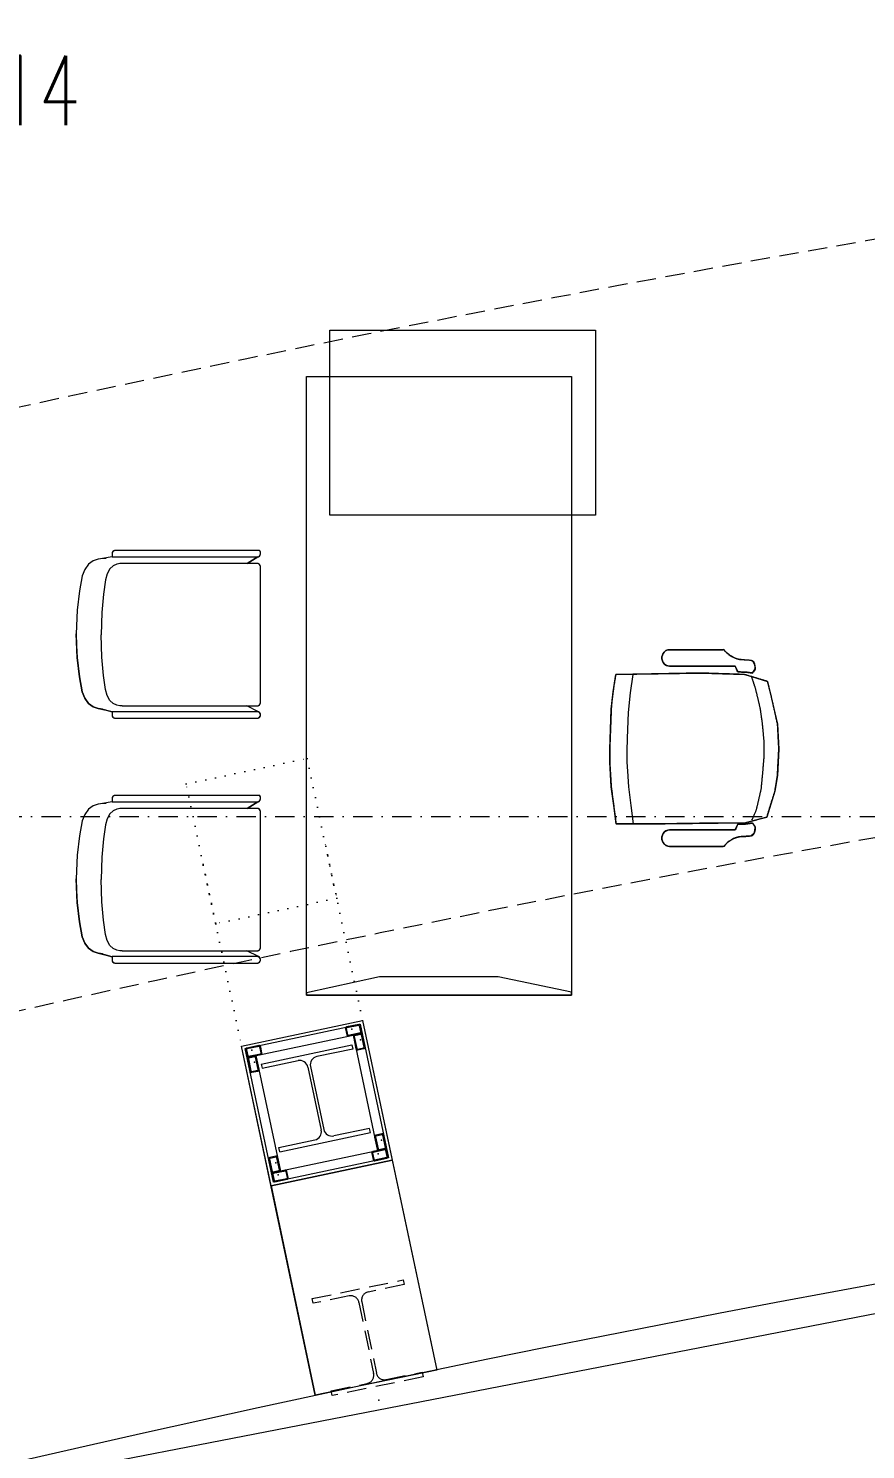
# Model space of a CAD drawing. Extents: x -2598 to 23780, y 0 to 8114.
# Drawn here: x 9292.9 to 9563.5, y 1780.3 to 2239.8 of the extents above; entities that cross this region are included whole.
import ezdxf

# ---------------------------------------------------------------- set-up
doc = ezdxf.new("R2010")
doc.units = 0
doc.header["$LTSCALE"] = 25
doc.header["$MEASUREMENT"] = 0
for name, pattern in [('DASHDOT2', [0.5, 0.25, -0.125, 0, -0.125]), ('DOT2', [0.125, 0, -0.125]), ('HIDDEN', [0.375, 0.25, -0.125])]:
    doc.linetypes.add(name, pattern=pattern)
doc.layers.get('0').update_dxf_attribs({"color": 9, "lineweight": 9})
for name, color, linetype, lineweight in [('04', 9, 'Continuous', 9), ('05', 9, 'Continuous', 9), ('06D', 9, 'Continuous', 9), ('10', 9, 'Continuous', 9), ('11', 9, 'Continuous', 9), ('20', 9, 'DOT2', 9), ('24', 9, 'DASHDOT2', 9), ('35', 9, 'Continuous', 9), ('40', 9, 'Continuous', 9), ('E-KABLO', 7, 'Continuous', 30)]:
    doc.layers.add(name, color=color, linetype=linetype, lineweight=lineweight)
doc.styles.add('E-YAZI', font='txttw.shx')

# ---------------------------------------------------------------- blocks, each defined once
blk = doc.blocks.new('Group-323-1')
for p, q in [((384783.7403, 69368.5033), (384784.0265, 69368.5095)), ((384784.0265, 69368.5095), (384784.2703, 69368.527)), ((384784.2703, 69368.527), (384784.4021, 69368.5228)), ((384784.4021, 69368.5228), (384784.7363, 69368.4631)), ((384783.5713, 69368.4048), (384783.609, 69368.4878)), ((384783.5745, 69368.4113), (384783.6449, 69368.4667)), ((384783.609, 69368.4878), (384783.6313, 69368.4913)), ((384783.6313, 69368.4913), (384783.6593, 69368.4854)), ((384783.6449, 69368.4667), (384783.663, 69368.4998)), ((384783.663, 69368.4998), (384783.7403, 69368.5033)), ((384783.7049, 69368.5004), (384784.6228, 69368.2891)), ((384783.7219, 69368.4612), (384783.7131, 69368.4511)), ((384783.7613, 69368.4632), (384783.7219, 69368.4612)), ((384783.8035, 69368.4477), (384783.7613, 69368.4632)), ((384784.7363, 69368.4631), (384784.715, 69368.4056)), ((384783.631, 69368.4558), (384783.7074, 69368.4395)), ((384783.7131, 69368.4511), (384783.7105, 69368.438)), ((384783.7105, 69368.438), (384783.7223, 69368.4231)), ((384783.7223, 69368.4231), (384783.784, 69368.3851)), ((384783.8016, 69368.4089), (384783.766, 69368.4339)), ((384783.8281, 69368.4354), (384783.8035, 69368.4477)), ((384783.8271, 69368.4179), (384783.8281, 69368.4354)), ((384783.8082, 69368.3333), (384783.5708, 69368.3847)), ((384783.784, 69368.3851), (384783.7954, 69368.3578)), ((384783.8561, 69368.4106), (384783.8016, 69368.4089)), ((384783.8654, 69368.406), (384783.8561, 69368.4106)), ((384783.9165, 69368.2343), (384783.8654, 69368.406)), ((384783.871, 69368.4001), (384784.645, 69368.2361)), ((384784.715, 69368.4056), (384784.6751, 69368.3445)), ((384783.7954, 69368.3578), (384783.8361, 69368.258)), ((384784.6751, 69368.3445), (384784.6231, 69368.2893)), ((384784.626, 69368.1499), (384783.8955, 69368.3044)), ((384784.6228, 69368.2891), (384784.5969, 69368.2948)), ((384784.6231, 69368.2893), (384784.6514, 69368.2844)), ((384784.6514, 69368.2844), (384784.6458, 69368.2359)), ((384783.8361, 69368.258), (384783.8613, 69368.2275)), ((384783.9062, 69368.2214), (384783.9165, 69368.2343)), ((384784.6458, 69368.2359), (384784.642, 69368.1874)), ((384783.8613, 69368.2275), (384783.9062, 69368.2214)), ((384784.642, 69368.1874), (384784.626, 69368.1499))]:
    blk.add_line(p, q)
blk.add_lwpolyline([(384783.6295, 69368.491), (384783.6556, 69368.4862), (384783.663, 69368.4998), (384784.0265, 69368.5095), (384784.2703, 69368.527), (384784.4021, 69368.5228), (384784.7363, 69368.4631), (384784.715, 69368.4056), (384784.6751, 69368.3445), (384784.6228, 69368.2891), (384784.6514, 69368.2844), (384784.642, 69368.1874), (384784.626, 69368.1499), (384783.8955, 69368.3044), (384783.9165, 69368.2343), (384783.9062, 69368.2214), (384783.8613, 69368.2275), (384783.8361, 69368.258), (384783.8051, 69368.334), (384783.5708, 69368.3847)], close=True)
blk = doc.blocks.new('p-audi_arac')
at = {"layer": '06D', "lineweight": 0, "flags": 128}
blk.add_lwpolyline([(695.6, 0.8), (-4.4, 0.8), (-4.4, 400.8), (695.6, 400.8)], close=True, dxfattribs=at)
at = {"layer": '04', "xscale": 99.99999999999999, "yscale": 99.99999999999999, "zscale": 99.99999999999999, "rotation": 117.1763778173343}
blk.add_blockref('Group-323-1', (23745751.03, -31061967.79), dxfattribs=at)
blk = doc.blocks.new('Group-32-1')
for p, q in [((384804.5516, 69159.371), (384804.573, 69159.3356)), ((384804.5731, 69159.3699), (384804.573, 69159.3694)), ((384804.573, 69159.3694), (384804.573, 69159.3689)), ((384804.573, 69159.3689), (384804.573, 69158.9239)), ((384804.5732, 69159.3709), (384804.5731, 69159.3704)), ((384804.5731, 69159.3704), (384804.5731, 69159.3699)), ((384804.5733, 69159.3713), (384804.5732, 69159.3709)), ((384804.5735, 69159.3718), (384804.5733, 69159.3713)), ((384804.5736, 69159.3723), (384804.5735, 69159.3718)), ((384804.5738, 69159.3727), (384804.5736, 69159.3723)), ((384804.574, 69159.3732), (384804.5738, 69159.3727)), ((384804.5742, 69159.3736), (384804.574, 69159.3732)), ((384804.5745, 69159.374), (384804.5742, 69159.3736)), ((384804.5747, 69159.3745), (384804.5745, 69159.374)), ((384804.575, 69159.3749), (384804.5747, 69159.3745)), ((384804.5753, 69159.3752), (384804.575, 69159.3749)), ((384804.5756, 69159.3756), (384804.5753, 69159.3752)), ((384804.576, 69159.376), (384804.5756, 69159.3756)), ((384804.5763, 69159.3763), (384804.576, 69159.376)), ((384804.5767, 69159.3766), (384804.5763, 69159.3763)), ((384804.5771, 69159.3769), (384804.5767, 69159.3766)), ((384804.5775, 69159.3772), (384804.5771, 69159.3769)), ((384804.5779, 69159.3775), (384804.5775, 69159.3772)), ((384804.5783, 69159.3777), (384804.5779, 69159.3775)), ((384804.5788, 69159.3779), (384804.5783, 69159.3777)), ((384804.5792, 69159.3781), (384804.5788, 69159.3779)), ((384804.5797, 69159.3783), (384804.5792, 69159.3781)), ((384804.5801, 69159.3785), (384804.5797, 69159.3783)), ((384804.5806, 69159.3786), (384804.5801, 69159.3785)), ((384804.5811, 69159.3787), (384804.5806, 69159.3786)), ((384804.5816, 69159.3788), (384804.5811, 69159.3787)), ((384804.5821, 69159.3789), (384804.5816, 69159.3788)), ((384804.5825, 69159.3789), (384804.5821, 69159.3789)), ((384804.583, 69159.3789), (384804.5825, 69159.3789)), ((384805.023, 69159.3789), (384804.583, 69159.3789)), ((384805.0235, 69159.3789), (384805.023, 69159.3789)), ((384805.024, 69159.3789), (384805.0235, 69159.3789)), ((384805.0245, 69159.3788), (384805.024, 69159.3789)), ((384805.0249, 69159.3787), (384805.0245, 69159.3788)), ((384805.0254, 69159.3786), (384805.0249, 69159.3787)), ((384805.0259, 69159.3785), (384805.0254, 69159.3786)), ((384805.0264, 69159.3783), (384805.0259, 69159.3785)), ((384805.0268, 69159.3781), (384805.0264, 69159.3783)), ((384805.0273, 69159.3779), (384805.0268, 69159.3781)), ((384805.0277, 69159.3777), (384805.0273, 69159.3779)), ((384805.0281, 69159.3775), (384805.0277, 69159.3777)), ((384805.0285, 69159.3772), (384805.0281, 69159.3775)), ((384805.029, 69159.3769), (384805.0285, 69159.3772)), ((384805.0293, 69159.3766), (384805.029, 69159.3769)), ((384805.0297, 69159.3763), (384805.0293, 69159.3766)), ((384805.0301, 69159.376), (384805.0297, 69159.3763)), ((384805.0304, 69159.3756), (384805.0301, 69159.376)), ((384805.0307, 69159.3752), (384805.0304, 69159.3756)), ((384805.031, 69159.3749), (384805.0307, 69159.3752)), ((384805.0313, 69159.3745), (384805.031, 69159.3749)), ((384805.0316, 69159.374), (384805.0313, 69159.3745)), ((384805.0318, 69159.3736), (384805.0316, 69159.374)), ((384805.032, 69159.3732), (384805.0318, 69159.3736)), ((384805.0322, 69159.3727), (384805.032, 69159.3732)), ((384805.0324, 69159.3723), (384805.0322, 69159.3727)), ((384805.0326, 69159.3718), (384805.0324, 69159.3723)), ((384805.0327, 69159.3713), (384805.0326, 69159.3718)), ((384805.0328, 69159.3709), (384805.0327, 69159.3713)), ((384805.0329, 69159.3704), (384805.0328, 69159.3709)), ((384805.0329, 69159.3699), (384805.0329, 69159.3704)), ((384805.033, 69159.3694), (384805.0329, 69159.3699)), ((384805.0521, 69159.3725), (384805.033, 69159.3345)), ((384805.033, 69159.3689), (384805.033, 69159.3694)), ((384805.033, 69158.9322), (384805.033, 69159.3689)), ((384805.033, 69158.9322), (384805.033, 69158.9322)), ((384804.5516, 69158.8992), (384804.558, 69158.8616)), ((384805.0524, 69158.8992), (384805.0423, 69158.8616))]:
    blk.add_line(p, q)
at = {"flags": 128}
for points in [[(384804.5309, 69158.9092), (384804.5309, 69158.9087), (384804.531, 69158.9082), (384804.531, 69158.9077), (384804.5311, 69158.9072), (384804.5312, 69158.9068), (384804.5314, 69158.9063), (384804.5315, 69158.9058), (384804.5317, 69158.9054), (384804.5319, 69158.9049), (384804.5321, 69158.9045), (384804.5324, 69158.904), (384804.5326, 69158.9036), (384804.5329, 69158.9032), (384804.5332, 69158.9028), (384804.5335, 69158.9025), (384804.5339, 69158.9021), (384804.5342, 69158.9018), (384804.5346, 69158.9015), (384804.535, 69158.9012), (384804.5354, 69158.9009), (384804.5358, 69158.9006), (384804.5362, 69158.9004), (384804.5367, 69158.9001), (384804.5371, 69158.8999), (384804.5376, 69158.8998), (384804.538, 69158.8996), (384804.5385, 69158.8995), (384804.539, 69158.8994), (384804.5395, 69158.8993), (384804.54, 69158.8992), (384804.5404, 69158.8992), (384804.5409, 69158.8992), (384804.5516, 69158.8992), (384804.5516, 69159.3689), (384804.5516, 69159.3694), (384804.5516, 69159.3699), (384804.5515, 69159.3704), (384804.5515, 69159.3709), (384804.5513, 69159.3713), (384804.5512, 69159.3718), (384804.5511, 69159.3723), (384804.5509, 69159.3727), (384804.5507, 69159.3732), (384804.5505, 69159.3736), (384804.5502, 69159.374), (384804.55, 69159.3745), (384804.5497, 69159.3749), (384804.5494, 69159.3752), (384804.5491, 69159.3756), (384804.5487, 69159.376), (384804.5484, 69159.3763), (384804.548, 69159.3766), (384804.5476, 69159.3769), (384804.5472, 69159.3772), (384804.5468, 69159.3775), (384804.5464, 69159.3777), (384804.5459, 69159.3779), (384804.5455, 69159.3781), (384804.545, 69159.3783), (384804.5445, 69159.3785), (384804.5441, 69159.3786), (384804.5436, 69159.3787), (384804.5431, 69159.3788), (384804.5426, 69159.3789), (384804.5421, 69159.3789), (384804.5416, 69159.3789), (384804.5359, 69159.3789), (384804.5357, 69159.3789), (384804.5354, 69159.3789), (384804.5352, 69159.3788), (384804.535, 69159.3788), (384804.5347, 69159.3788), (384804.5345, 69159.3787), (384804.5343, 69159.3786), (384804.534, 69159.3785), (384804.5338, 69159.3784), (384804.5336, 69159.3783), (384804.5334, 69159.3782), (384804.5332, 69159.3781), (384804.533, 69159.3779), (384804.5328, 69159.3778), (384804.5326, 69159.3776), (384804.5324, 69159.3774), (384804.5322, 69159.3773), (384804.5321, 69159.3771), (384804.5319, 69159.3769), (384804.5318, 69159.3767), (384804.5316, 69159.3765), (384804.5315, 69159.3763), (384804.5314, 69159.376), (384804.5313, 69159.3758), (384804.5312, 69159.3756), (384804.5312, 69159.3754), (384804.5311, 69159.3751), (384804.531, 69159.3749), (384804.531, 69159.3746), (384804.531, 69159.3744), (384804.5309, 69159.3741), (384804.5309, 69159.3739), (384804.5309, 69158.9092)], [(384805.0521, 69158.8992), (384805.0628, 69158.8992), (384805.0633, 69158.8992), (384805.0638, 69158.8992), (384805.0642, 69158.8993), (384805.0647, 69158.8994), (384805.0652, 69158.8995), (384805.0657, 69158.8996), (384805.0661, 69158.8998), (384805.0666, 69158.8999), (384805.0671, 69158.9001), (384805.0675, 69158.9004), (384805.0679, 69158.9006), (384805.0683, 69158.9009), (384805.0687, 69158.9012), (384805.0691, 69158.9015), (384805.0695, 69158.9018), (384805.0698, 69158.9021), (384805.0702, 69158.9025), (384805.0705, 69158.9028), (384805.0708, 69158.9032), (384805.0711, 69158.9036), (384805.0714, 69158.904), (384805.0716, 69158.9045), (384805.0718, 69158.9049), (384805.072, 69158.9054), (384805.0722, 69158.9058), (384805.0723, 69158.9063), (384805.0725, 69158.9068), (384805.0726, 69158.9072), (384805.0727, 69158.9077), (384805.0727, 69158.9082), (384805.0728, 69158.9087), (384805.0728, 69158.9092), (384805.0728, 69159.3689), (384805.0728, 69159.3694), (384805.0727, 69159.3699), (384805.0727, 69159.3704), (384805.0726, 69159.3709), (384805.0725, 69159.3713), (384805.0723, 69159.3718), (384805.0722, 69159.3723), (384805.072, 69159.3727), (384805.0718, 69159.3732), (384805.0716, 69159.3736), (384805.0714, 69159.374), (384805.0711, 69159.3745), (384805.0708, 69159.3749), (384805.0705, 69159.3752), (384805.0702, 69159.3756), (384805.0698, 69159.376), (384805.0695, 69159.3763), (384805.0691, 69159.3766), (384805.0687, 69159.3769), (384805.0683, 69159.3772), (384805.0679, 69159.3775), (384805.0675, 69159.3777), (384805.0671, 69159.3779), (384805.0666, 69159.3781), (384805.0661, 69159.3783), (384805.0657, 69159.3785), (384805.0652, 69159.3786), (384805.0647, 69159.3787), (384805.0642, 69159.3788), (384805.0638, 69159.3789), (384805.0633, 69159.3789), (384805.0628, 69159.3789), (384805.0621, 69159.3789), (384805.0616, 69159.3789), (384805.0611, 69159.3789), (384805.0606, 69159.3788), (384805.0601, 69159.3787), (384805.0596, 69159.3786), (384805.0592, 69159.3785), (384805.0587, 69159.3783), (384805.0582, 69159.3781), (384805.0578, 69159.3779), (384805.0574, 69159.3777), (384805.0569, 69159.3775), (384805.0565, 69159.3772), (384805.0561, 69159.3769), (384805.0557, 69159.3766), (384805.0554, 69159.3763), (384805.055, 69159.376), (384805.0547, 69159.3756), (384805.0543, 69159.3752), (384805.054, 69159.3749), (384805.0538, 69159.3745), (384805.0535, 69159.374), (384805.0533, 69159.3736), (384805.053, 69159.3732), (384805.0528, 69159.3727), (384805.0527, 69159.3723), (384805.0525, 69159.3718), (384805.0524, 69159.3713), (384805.0523, 69159.3709), (384805.0522, 69159.3704), (384805.0521, 69159.3699), (384805.0521, 69159.3694), (384805.0521, 69159.3689), (384805.0521, 69158.8992)]]:
    blk.add_lwpolyline(points, close=True, dxfattribs=at)
for points in [[(384804.5309, 69158.9092, 0.414214), (384804.5409, 69158.8992), (384804.5516, 69158.8992), (384804.5516, 69159.3689, 0.414214), (384804.5416, 69159.3789), (384804.5359, 69159.3789, 0.414214), (384804.5309, 69159.3739)], [(384805.0521, 69158.8992), (384805.0628, 69158.8992, 0.414214), (384805.0728, 69158.9092), (384805.0728, 69159.3689, 0.414214), (384805.0628, 69159.3789), (384805.0621, 69159.3789, 0.414214), (384805.0521, 69159.3689)]]:
    blk.add_lwpolyline(points, format="xyb", close=True, dxfattribs=at)
blk.add_lwpolyline([(384805.033, 69158.9322), (384805.033, 69159.3689, 0.414214), (384805.023, 69159.3789), (384804.583, 69159.3789, 0.414214), (384804.573, 69159.3689), (384804.573, 69158.9239), (384804.5738, 69158.9202)], format="xyb", dxfattribs=at)
for points in [[(384804.573, 69158.9322), (384804.573, 69158.9239), (384804.5752, 69158.9142), (384804.5804, 69158.903), (384804.5903, 69158.8926), (384804.6064, 69158.8839), (384804.6258, 69158.8783), (384804.6716, 69158.8721), (384804.7307, 69158.8665), (384804.803, 69158.8644)], [(384805.033, 69158.9322), (384805.033, 69158.9239), (384805.0308, 69158.9142), (384805.0256, 69158.903), (384805.0157, 69158.8926), (384804.9996, 69158.8839), (384804.9803, 69158.8783), (384804.9344, 69158.8721), (384804.8753, 69158.8665), (384804.803, 69158.8644)], [(384804.5569, 69158.8806), (384804.5569, 69158.8686), (384804.5592, 69158.8546), (384804.5647, 69158.8386), (384804.5752, 69158.8236), (384804.5922, 69158.8111), (384804.6127, 69158.8031), (384804.6612, 69158.7941), (384804.7237, 69158.7861), (384804.8002, 69158.7831)], [(384805.0434, 69158.8658), (384805.0434, 69158.8686), (384805.0412, 69158.8546), (384805.0357, 69158.8386), (384805.0252, 69158.8236), (384805.0082, 69158.8111), (384804.9877, 69158.8031), (384804.9392, 69158.7941), (384804.8767, 69158.7861), (384804.8002, 69158.7831)]]:
    blk.add_lwpolyline(points, dxfattribs=at)
at = {"layer": '40'}
blk.add_lwpolyline([(384805.023, 69159.3789), (384804.583, 69159.3789, 0.414214), (384804.573, 69159.3689), (384804.573, 69159.3366), (384804.573, 69159.3356), (384804.5516, 69159.371), (384804.551, 69159.3725, 0.309775), (384804.5416, 69159.3789), (384804.5359, 69159.3789, 0.413784), (384804.5309, 69159.3739), (384804.5309, 69158.9092, 0.414214), (384804.5409, 69158.8992), (384804.5516, 69158.8992), (384804.5569, 69158.8686), (384804.5592, 69158.8546), (384804.5647, 69158.8386), (384804.5752, 69158.8236), (384804.5922, 69158.8111), (384804.6127, 69158.8031), (384804.6612, 69158.7941), (384804.7237, 69158.7861), (384804.8002, 69158.7831), (384804.8384, 69158.7846), (384804.8767, 69158.7861), (384804.9392, 69158.7941), (384804.9877, 69158.8031), (384805.0082, 69158.8111), (384805.0252, 69158.8236), (384805.0357, 69158.8386), (384805.0412, 69158.8546), (384805.0473, 69158.8804), (384805.0524, 69158.8992), (384805.0628, 69158.8992, 0.414214), (384805.0728, 69158.9092), (384805.0728, 69159.3689, 0.781144), (384805.0521, 69159.3725), (384805.033, 69159.3345), (384805.033, 69159.3689, 0.407263), (384805.0232, 69159.3789)], format="xyb", close=True, dxfattribs=at)
blk = doc.blocks.new('Group-258-1')
at = {"linetype": 'Continuous'}
for p, q in [((384800.0983, 69164.505), (384800.0936, 69164.5084)), ((384800.71, 69164.505), (384800.7146, 69164.5084)), ((384800.2257, 69164.3995), (384800.1668, 69164.4084)), ((384800.2892, 69164.3936), (384800.2257, 69164.3995)), ((384800.5895, 69164.4019), (384800.5299, 69164.394)), ((384800.6491, 69164.4097), (384800.5895, 69164.4019)), ((384800.3717, 69164.3904), (384800.2892, 69164.3936)), ((384800.4137, 69164.389), (384800.3717, 69164.3904)), ((384800.4502, 69164.389), (384800.4137, 69164.389)), ((384800.4792, 69164.3908), (384800.4502, 69164.389)), ((384800.5299, 69164.394), (384800.4792, 69164.3908))]:
    blk.add_line(p, q, dxfattribs=at)
at = {"linetype": 'Continuous', "flags": 128}
for points in [[(384800.0862, 69164.6997), (384800.0862, 69164.6409), (384800.0862, 69164.6409)], [(384800.722, 69164.6997), (384800.722, 69164.6409), (384800.722, 69164.6409)], [(384800.0862, 69164.6409), (384800.0862, 69164.5259), (384800.0862, 69164.6409)], [(384800.1395, 69164.5259), (384800.1395, 69164.6409), (384800.1395, 69164.6409)], [(384800.6687, 69164.5259), (384800.6687, 69164.6409), (384800.6687, 69164.6409)], [(384800.722, 69164.6409), (384800.722, 69164.5259), (384800.722, 69164.6409)], [(384800.0862, 69164.5259), (384800.0862, 69164.5259), (384800.087, 69164.52)], [(384800.0862, 69164.5259), (384800.087, 69164.52), (384800.087, 69164.52)], [(384800.087, 69164.52), (384800.087, 69164.52), (384800.0892, 69164.5143)], [(384800.087, 69164.52), (384800.0892, 69164.5143), (384800.0892, 69164.5143)], [(384800.0892, 69164.5143), (384800.0892, 69164.5143), (384800.0929, 69164.5094)], [(384800.0892, 69164.5143), (384800.0936, 69164.5084), (384800.0929, 69164.5094)], [(384800.0977, 69164.5054), (384800.0977, 69164.5054), (384800.1034, 69164.5026)], [(384800.0977, 69164.5054), (384800.1034, 69164.5026), (384800.1034, 69164.5026)], [(384800.1034, 69164.5026), (384800.1034, 69164.5026), (384800.1096, 69164.5011)], [(384800.1034, 69164.5026), (384800.1096, 69164.5011), (384800.1096, 69164.5011)], [(384800.1096, 69164.5011), (384800.1096, 69164.5011), (384800.1161, 69164.5011)], [(384800.1096, 69164.5011), (384800.1161, 69164.5011), (384800.1161, 69164.5011)], [(384800.1161, 69164.5011), (384800.1161, 69164.5011), (384800.1223, 69164.5026)], [(384800.1161, 69164.5011), (384800.1223, 69164.5026), (384800.1223, 69164.5026)], [(384800.1223, 69164.5026), (384800.1223, 69164.5026), (384800.128, 69164.5054)], [(384800.1223, 69164.5026), (384800.128, 69164.5054), (384800.128, 69164.5054)], [(384800.128, 69164.5054), (384800.128, 69164.5054), (384800.1328, 69164.5094)], [(384800.128, 69164.5054), (384800.1328, 69164.5094), (384800.1328, 69164.5094)], [(384800.1328, 69164.5094), (384800.1328, 69164.5094), (384800.1365, 69164.5143)], [(384800.1328, 69164.5094), (384800.1365, 69164.5143), (384800.1365, 69164.5143)], [(384800.1365, 69164.5143), (384800.1365, 69164.5143), (384800.1387, 69164.52)], [(384800.1365, 69164.5143), (384800.1387, 69164.52), (384800.1387, 69164.52)], [(384800.1387, 69164.52), (384800.1387, 69164.52), (384800.1395, 69164.5259)], [(384800.1387, 69164.52), (384800.1395, 69164.5259), (384800.1395, 69164.5259)], [(384800.6695, 69164.52), (384800.6695, 69164.52), (384800.6687, 69164.5259)], [(384800.6695, 69164.52), (384800.6687, 69164.5259), (384800.6687, 69164.5259)], [(384800.6718, 69164.5143), (384800.6718, 69164.5143), (384800.6695, 69164.52)], [(384800.6718, 69164.5143), (384800.6695, 69164.52), (384800.6695, 69164.52)], [(384800.6754, 69164.5094), (384800.6754, 69164.5094), (384800.6718, 69164.5143)], [(384800.6754, 69164.5094), (384800.6718, 69164.5143), (384800.6718, 69164.5143)], [(384800.6802, 69164.5054), (384800.6802, 69164.5054), (384800.6754, 69164.5094)], [(384800.6802, 69164.5054), (384800.6754, 69164.5094), (384800.6754, 69164.5094)], [(384800.6859, 69164.5026), (384800.6859, 69164.5026), (384800.6802, 69164.5054)], [(384800.6859, 69164.5026), (384800.6802, 69164.5054), (384800.6802, 69164.5054)], [(384800.6922, 69164.5011), (384800.6922, 69164.5011), (384800.6859, 69164.5026)], [(384800.6922, 69164.5011), (384800.6859, 69164.5026), (384800.6859, 69164.5026)], [(384800.6986, 69164.5011), (384800.6986, 69164.5011), (384800.6922, 69164.5011)], [(384800.6986, 69164.5011), (384800.6922, 69164.5011), (384800.6922, 69164.5011)], [(384800.7048, 69164.5026), (384800.7048, 69164.5026), (384800.6986, 69164.5011)], [(384800.7048, 69164.5026), (384800.6986, 69164.5011), (384800.6986, 69164.5011)], [(384800.7105, 69164.5054), (384800.7105, 69164.5054), (384800.7048, 69164.5026)], [(384800.7105, 69164.5054), (384800.7048, 69164.5026), (384800.7048, 69164.5026)], [(384800.719, 69164.5143), (384800.7146, 69164.5084), (384800.7153, 69164.5094)], [(384800.719, 69164.5143), (384800.719, 69164.5143), (384800.7153, 69164.5094)], [(384800.7213, 69164.52), (384800.7213, 69164.52), (384800.719, 69164.5143)], [(384800.7213, 69164.52), (384800.719, 69164.5143), (384800.719, 69164.5143)], [(384800.722, 69164.5259), (384800.722, 69164.5259), (384800.7213, 69164.52)], [(384800.722, 69164.5259), (384800.7213, 69164.52), (384800.7213, 69164.52)]]:
    blk.add_lwpolyline(points, close=True, dxfattribs=at)
at = {"linetype": 'Continuous'}
for points in [[(384800.3272, 69164.8751), (384800.2792, 69164.8644), (384800.2312, 69164.8536)], [(384800.4074, 69164.8792), (384800.3673, 69164.8772), (384800.3272, 69164.8751)], [(384800.4932, 69164.8746), (384800.4503, 69164.8769), (384800.4074, 69164.8792)], [(384800.5432, 69164.8666), (384800.5182, 69164.8706), (384800.4932, 69164.8746)], [(384800.6271, 69164.8405), (384800.5851, 69164.8535), (384800.5432, 69164.8666)], [(384800.1886, 69164.8426), (384800.1775, 69164.8055), (384800.1663, 69164.7685)], [(384800.2312, 69164.8536), (384800.2099, 69164.8481), (384800.1886, 69164.8426)], [(384800.2746, 69164.8191), (384800.2429, 69164.8115), (384800.2113, 69164.8039)], [(384800.3252, 69164.8264), (384800.2999, 69164.8227), (384800.2746, 69164.8191)], [(384800.3841, 69164.8318), (384800.3546, 69164.8291), (384800.3252, 69164.8264)], [(384800.4307, 69164.8318), (384800.4074, 69164.8318), (384800.3841, 69164.8318)], [(384800.4872, 69164.8271), (384800.4589, 69164.8295), (384800.4307, 69164.8318)], [(384800.5356, 69164.8225), (384800.5114, 69164.8248), (384800.4872, 69164.8271)], [(384800.5919, 69164.8096), (384800.5638, 69164.8161), (384800.5356, 69164.8225)], [(384800.6454, 69164.7717), (384800.6363, 69164.8061), (384800.6271, 69164.8405)], [(384800.1182, 69164.7571), (384800.1184, 69164.788), (384800.1261, 69164.8013), (384800.1481, 69164.8026)], [(384800.1481, 69164.8026), (384800.1523, 69164.8031), (384800.1616, 69164.7937)], [(384800.1585, 69164.7715), (384800.1583, 69164.7588), (384800.158, 69164.7461)], [(384800.1616, 69164.7937), (384800.1601, 69164.7826), (384800.1585, 69164.7715)], [(384800.1663, 69164.7685), (384800.1639, 69164.6975), (384800.1616, 69164.6266)], [(384800.2113, 69164.8039), (384800.1911, 69164.7972), (384800.1708, 69164.7905)], [(384800.637, 69164.7924), (384800.6046, 69164.8075), (384800.5919, 69164.8096)], [(384800.6491, 69164.4746), (384800.6472, 69164.6232), (384800.6454, 69164.7717)], [(384800.6601, 69164.8026), (384800.656, 69164.8031), (384800.6466, 69164.7937)], [(384800.6466, 69164.7937), (384800.6482, 69164.7826), (384800.6497, 69164.7715)], [(384800.6497, 69164.7715), (384800.65, 69164.7588), (384800.6502, 69164.7461)], [(384800.69, 69164.7571), (384800.6898, 69164.788), (384800.6822, 69164.8013), (384800.6601, 69164.8026)], [(384800.0854, 69164.7011), (384800.1126, 69164.7212), (384800.1182, 69164.7571)], [(384800.158, 69164.7461), (384800.1488, 69164.7423), (384800.1395, 69164.7385)], [(384800.1395, 69164.7385), (384800.1395, 69164.6897), (384800.1395, 69164.6409)], [(384800.6502, 69164.7461), (384800.6595, 69164.7423), (384800.6687, 69164.7385)], [(384800.6687, 69164.7385), (384800.6687, 69164.6897), (384800.6687, 69164.6409)], [(384800.7229, 69164.7011), (384800.6957, 69164.7212), (384800.69, 69164.7571)], [(384800.1616, 69164.6266), (384800.1642, 69164.4892), (384800.1668, 69164.3518)], [(384800.6491, 69164.3531), (384800.6491, 69164.4138), (384800.6491, 69164.4746)], [(384800.5299, 69164.3374), (384800.5895, 69164.3452), (384800.6491, 69164.3531)], [(384800.1668, 69164.3518), (384800.2302, 69164.3409), (384800.278, 69164.3374)], [(384800.278, 69164.3374), (384800.3427, 69164.3349), (384800.4074, 69164.3324)], [(384800.4074, 69164.3324), (384800.4288, 69164.3324), (384800.4502, 69164.3324)], [(384800.4502, 69164.3324), (384800.4901, 69164.3349), (384800.5299, 69164.3374)]]:
    blk.add_open_spline(points, degree=2, dxfattribs=at)
at = {"layer": '40'}
blk.add_lwpolyline([(384800.6491, 69164.3531), (384800.5895, 69164.3452), (384800.5299, 69164.3374), (384800.4502, 69164.3324), (384800.4074, 69164.3324), (384800.3427, 69164.3349), (384800.278, 69164.3374), (384800.2222, 69164.3433), (384800.1668, 69164.3518), (384800.1642, 69164.4892), (384800.1616, 69164.6266), (384800.1639, 69164.6975), (384800.1663, 69164.7685), (384800.1732, 69164.7913), (384800.1886, 69164.8426), (384800.3272, 69164.8751), (384800.4074, 69164.8792), (384800.4932, 69164.8746), (384800.5432, 69164.8666), (384800.6271, 69164.8405), (384800.6454, 69164.7717), (384800.6472, 69164.6232), (384800.6491, 69164.4746), (384800.6491, 69164.4097)], close=True, dxfattribs=at)
for points in [[(384800.1395, 69164.7385), (384800.158, 69164.7461), (384800.1583, 69164.7588), (384800.1585, 69164.7715), (384800.1616, 69164.7937), (384800.1481, 69164.8026, 0.293897), (384800.1206, 69164.7899), (384800.1182, 69164.7571, -0.205), (384800.0854, 69164.7011), (384800.0862, 69164.6997), (384800.0862, 69164.5259, 0.937941), (384800.1395, 69164.5259)], [(384800.6687, 69164.7385), (384800.6502, 69164.7461), (384800.65, 69164.7588), (384800.6497, 69164.7715), (384800.6466, 69164.7937), (384800.6601, 69164.8026, -0.293897), (384800.6877, 69164.7899), (384800.69, 69164.7571, 0.205), (384800.7229, 69164.7011), (384800.722, 69164.6997), (384800.722, 69164.5259, -0.937941), (384800.6687, 69164.5259)]]:
    blk.add_lwpolyline(points, format="xyb", close=True, dxfattribs=at)
blk = doc.blocks.new('p-ma-audi')
for p, q in [((-7.57, 155.19), (-7.57, 200)), ((-85.7, 155.19), (-7.57, 155.19))]:
    blk.add_line(p, q)
at = {"flags": 128}
for points in [[(-7.57, 200), (-7.57, 214.96), (-93.45, 214.96), (-93.45, 155.19), (-85.7, 155.19)], [(-85.7, 0.04), (-85.7, 0.94), (-61.93, 5.88), (-23.62, 5.88), (0, 0.73), (0, 0), (-85.67, 0)]]:
    blk.add_lwpolyline(points, dxfattribs=at)
for points in [[(-85.7, 200), (-85.7, 0), (0, 0), (0, 200), (-85.7, 200)], [(-85.7, 200), (-85.7, 0), (0, 0), (0, 200)]]:
    blk.add_lwpolyline(points, close=True, dxfattribs=at)
blk = doc.blocks.new('prf-300')
at = {"linetype": 'Continuous'}
for p, q in [((0, 29), (30, 29)), ((0, 29), (0, 27.6)), ((0, 27.6), (11.88, 27.6)), ((30, 27.6), (18.13, 27.6)), ((30, 29), (30, 27.6)), ((14.58, 24.9), (14.58, 4.1)), ((15.43, 24.9), (15.43, 4.1)), ((0, 1.4), (11.88, 1.4)), ((0, 0), (0, 1.4)), ((30, 1.4), (18.13, 1.4)), ((30, 0), (30, 1.4)), ((0, 0), (30, 0))]:
    blk.add_line(p, q, dxfattribs=at)
for centre, start, end in [((11.88, 24.9), 0, 90), ((18.13, 24.9), 90, 180), ((11.88, 4.1), 270, 0), ((18.13, 4.1), 180, 270)]:
    blk.add_arc(centre, 2.7, start, end, dxfattribs=at)
blk = doc.blocks.new('prf 3x5')
for points in [[(-2, -1.5), (2, -1.5, 0.414214), (2.5, -1), (2.5, 1, 0.414214), (2, 1.5), (-2, 1.5, 0.414214), (-2.5, 1), (-2.5, -1, 0.414214)], [(-2, -1.2), (2, -1.2, 0.414214), (2.2, -1), (2.2, 1, 0.414214), (2, 1.2), (-2, 1.2, 0.414214), (-2.2, 1), (-2.2, -1, 0.414214)]]:
    blk.add_lwpolyline(points, format="xyb", close=True)
at = {"color": 252}
blk.add_point((-0.5, 0.5), dxfattribs=at)
blk = doc.blocks.new('p-kolon-eğri-2')
at = {"layer": '06D', "linetype": 'HIDDEN', "lineweight": 0}
for p, q in [((72.76, -155.09), (100.38, -143.38)), ((100.99, -144.81), (90.08, -149.44)), ((100.38, -143.38), (100.99, -144.81)), ((73.37, -156.52), (72.76, -155.09)), ((84.28, -151.9), (73.37, -156.52)), ((87.81, -153.33), (96.99, -174.96)), ((88.64, -152.98), (97.82, -174.61)), ((112.87, -172.85), (85.25, -184.56)), ((101.36, -176.04), (112.27, -171.42)), ((112.27, -171.42), (112.87, -172.85)), ((84.65, -183.13), (95.56, -178.5)), ((85.25, -184.56), (84.65, -183.13))]:
    blk.add_line(p, q, dxfattribs=at)
at = {"layer": '06D'}
blk.add_lwpolyline([(54.63, -116.7), (39.52, -81.63), (68.91, -68.98), (84.03, -104.05)], close=True, dxfattribs=at)
for points in [[(89.28, -106.14), (116.79, -169.86)], [(52.54, -121.96), (79.81, -185.54)]]:
    blk.add_lwpolyline(points, dxfattribs=at)
at = {"layer": '06D', "linetype": 'HIDDEN', "lineweight": 0}
for centre, start, end in [((91.13, -151.92), 112.975, 202.975), ((85.33, -154.38), 22.975, 112.975), ((94.5, -176.02), 292.975, 22.975), ((100.3, -173.56), 202.975, 292.975)]:
    blk.add_arc(centre, 2.7, start, end, dxfattribs=at)
blk.add_point((100.39, -183.07), dxfattribs=at)
at = {"layer": '11'}
for points in [[(52.54, -121.96), (34.26, -79.54), (71, -63.72), (89.28, -106.14)], [(53.06, -120.65), (35.58, -80.06), (70.48, -65.03), (87.97, -105.61)]]:
    blk.add_lwpolyline(points, close=True, dxfattribs=at)
blk.add_lwpolyline([(52.54, -121.96), (89.28, -106.14)], dxfattribs=at)
at = {"layer": '20'}
blk.add_lwpolyline([(0, 0), (36.7, 15.82), (54.99, -26.61), (18.27, -42.42)], close=True, dxfattribs=at)
for points in [[(70.99, -63.69), (47.22, -8.56)], [(10.5, -24.37), (34.26, -79.54)]]:
    blk.add_lwpolyline(points, dxfattribs=at)
at = {"layer": '40'}
blk.add_lwpolyline([(70.99, -63.69), (116.79, -169.86), (79.81, -185.54), (34.26, -79.54)], close=True, dxfattribs=at)
at = {"layer": '10'}
for p, rotation in [((68.77, -67.4), 23.29427194047105), ((71.28, -70.68), 293.294271940471), ((38.47, -80.45), 23.29427194047105), ((39.13, -84.53), 293.294271940471), ((84.41, -101.15), 293.294271940471), ((85.06, -105.23), 23.29427194047105), ((52.25, -115), 293.294271940471), ((54.75, -118.28), 23.29427194047105)]:
    blk.add_blockref('prf 3x5', p, dxfattribs=dict(at, rotation=rotation))
at = {"layer": '10', "linetype": 'Continuous', "rotation": 23.31197227258336}
blk.add_blockref('prf-300', (53.1, -110.63), dxfattribs=at)

msp = doc.modelspace()

# ---------------------------------------------------------------- linework, layer by layer
at = {"layer": '20', "linetype": 'HIDDEN', "lineweight": 0}
for points in [[(7497.5, 1433.22, -0.101512), (9968.66, 2228.47, -0.101512)], [(7129.5, 979.76, -0.152644), (10705.5, 2076.19, -0.10573)]]:
    msp.add_lwpolyline(points, format="xyb", dxfattribs=at)
at = {"layer": '24'}
msp.add_lwpolyline([(6827.5, 1985), (11027.5, 1985)], dxfattribs=at)
at = {"layer": '35'}
msp.add_lwpolyline([(7909.5, 2803), (8525.5, 2803), (8525.5, 2363), (10472.5, 2363), (10472.5, 2240), (9967.4, 2240), (10004.84, 1897.89, 0.099521), (7703.07, 1167.17)], format="xyb", dxfattribs=at)

# ---------------------------------------------------------------- block references
at = {"rotation": 348.6331656166082}
msp.add_blockref('p-kolon-eğri-2', (9343.87, 1995.54), dxfattribs=at)
at = {"layer": '04', "xscale": -1, "rotation": 10.97905675578669}
msp.add_blockref('p-audi_arac', (10056.95, 1511.06), dxfattribs=at)
at = {"layer": '05', "color": 7, "xscale": -1}
msp.add_blockref('p-ma-audi', (9382.79, 1927.3), dxfattribs=at)
at = {"layer": '05', "color": 7, "extrusion": (0, 0, -1), "xscale": -100, "yscale": 100, "zscale": -100, "rotation": 90}
for name, p in [('Group-32-1', (6906570.01, 38482524.1)), ('Group-258-1', (6906952.43, 38482047.56)), ('Group-32-1', (6906570.01, 38482444.92))]:
    msp.add_blockref(name, p, dxfattribs=at)

# ---------------------------------------------------------------- texts
at = {"layer": 'E-KABLO', "color": 30, "linetype": 'Continuous', "style": 'E-YAZI', "width": 0.7}
msp.add_text('TV-A-14', height=22.4, dxfattribs=at).set_placement((9212.92, 2208.58))

doc.saveas('drawing.dxf')
